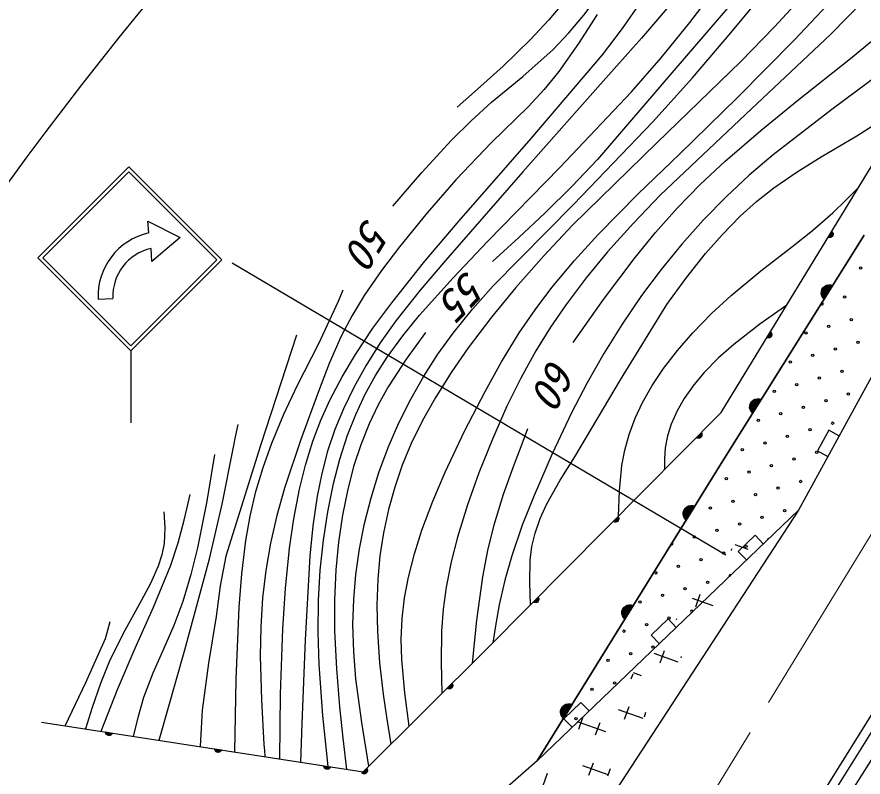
# Model space of a CAD drawing. Units: millimetres, scale not verified. Extents: x 40000 to 680000, y 20000 to 380000.
# Drawn here: x 70094 to 106099, y 269022 to 301354 of the extents above; entities that cross this region are included whole.
import ezdxf
from ezdxf.enums import TextEntityAlignment as Align

# ---------------------------------------------------------------- set-up
doc = ezdxf.new("R2010")
doc.units = ezdxf.units.MM
doc.header["$LTSCALE"] = 1000
doc.linetypes.add('CHAIN', pattern=[18.5, 12, -1.5, 3.5, -1.5])
for name, color, linetype, lineweight in [('M-BGD', 7, 'Continuous', 25), ('M-BMK', 2, 'CHAIN', 13), ('M-STR-STRC', 7, 'Continuous', 25)]:
    doc.layers.add(name, color=color, linetype=linetype, lineweight=lineweight)
doc.styles.add('ＭＳ 明朝', font='')
doc.styles.get('ＭＳ 明朝').set_extended_font_data('MS Mincho')

# ---------------------------------------------------------------- blocks, each defined once
blk = doc.blocks.new('BUHIN132')
at = {"color": 7, "linetype": 'Continuous', "lineweight": 25}
for p, q in [((-68, 328), (151, -300)), ((186, -269), (-21, 326)), ((29, 316), (218, -228)), ((249, -184), (82, 297)), ((137, 272), (276, -128)), ((290, -36), (205, 210))]:
    blk.add_line(p, q, dxfattribs=at)
blk.add_lwpolyline([(-115, 331), (-30, 331), (48, 315), (143, 276), (208, 217), (260, 148), (296, 45), (298, -41), (283, -127), (233, -217), (182, -279), (115, -331)], close=True, dxfattribs=at)
blk = doc.blocks.new('BUHIN133')
at = {"color": 7, "linetype": 'Continuous', "lineweight": 25}
for p, q in [((-70, 328), (152, -299)), ((188, -268), (-23, 326)), ((27, 316), (220, -227)), ((250, -182), (80, 298)), ((135, 273), (277, -126)), ((291, -34), (203, 211))]:
    blk.add_line(p, q, dxfattribs=at)
blk.add_lwpolyline([(-117, 330), (-32, 330), (46, 315), (141, 277), (207, 218), (259, 149), (295, 47), (298, -39), (284, -126), (234, -216), (184, -278), (117, -330)], close=True, dxfattribs=at)
blk = doc.blocks.new('BUHIN144')
at = {"color": 7, "linetype": 'Continuous', "lineweight": 25}
for p, q in [((-125, 14), (-87, -91)), ((-57, -117), (-119, 53)), ((-108, 77), (-34, -128)), ((-11, -136), (-95, 97)), ((-81, 114), (11, -140)), ((31, -140), (-66, 128))]:
    blk.add_line(p, q, dxfattribs=at)
blk.add_lwpolyline([(51, -141), (14, -142), (-19, -135), (-60, -119), (-88, -94), (-111, -65), (-126, -21), (-128, 16), (-122, 53), (-101, 92), (-80, 119), (-51, 141)], close=True, dxfattribs=at)
blk = doc.blocks.new('BUHIN145')
at = {"color": 7, "linetype": 'Continuous', "lineweight": 25}
for p, q in [((-118, 42), (-105, -69)), ((-83, -101), (-103, 80)), ((-87, 100), (-62, -117)), ((-42, -129), (-70, 116)), ((-53, 130), (-22, -138)), ((-2, -144), (-35, 139))]:
    blk.add_line(p, q, dxfattribs=at)
blk.add_lwpolyline([(17, -149), (-19, -141), (-50, -127), (-86, -102), (-107, -71), (-123, -37), (-128, 9), (-121, 45), (-106, 80), (-77, 113), (-50, 134), (-17, 149)], close=True, dxfattribs=at)
blk = doc.blocks.new('BUHIN146')
at = {"color": 7, "linetype": 'Continuous', "lineweight": 25}
for p, q in [((-118, 43), (-106, -68)), ((-84, -100), (-103, 80)), ((-86, 101), (-63, -116)), ((-43, -129), (-69, 116)), ((-52, 130), (-23, -138)), ((-3, -144), (-34, 140))]:
    blk.add_line(p, q, dxfattribs=at)
blk.add_lwpolyline([(16, -149), (-20, -141), (-51, -127), (-86, -101), (-108, -70), (-123, -37), (-128, 10), (-120, 46), (-106, 81), (-76, 113), (-49, 134), (-16, 149)], close=True, dxfattribs=at)
blk = doc.blocks.new('BUHIN147')
at = {"color": 7, "linetype": 'Continuous', "lineweight": 25}
for p, q in [((30, 129), (-131, -18)), ((-130, 8), (4, 130)), ((-129, -42), (53, 125)), ((74, 119), (-125, -63)), ((-118, -82), (92, 110)), ((-35, 120), (-117, 45))]:
    blk.add_line(p, q, dxfattribs=at)
blk.add_lwpolyline([(-111, -101), (-125, -68), (-132, -35), (-133, 10), (-121, 45), (-102, 77), (-68, 109), (-34, 124), (2, 133), (46, 129), (79, 119), (111, 101)], close=True, dxfattribs=at)
blk = doc.blocks.new('BUHIN159')
at = {"color": 7, "linetype": 'Continuous', "lineweight": 25}
blk.add_lwpolyline([(192, -462), (654, -270), (270, 654), (-192, 462)], dxfattribs=at)
blk = doc.blocks.new('BUHIN160')
at = {"color": 7, "linetype": 'Continuous', "lineweight": 25}
blk.add_lwpolyline([(44, -498), (542, -454), (454, 542), (-44, 498)], dxfattribs=at)

msp = doc.modelspace()

# ---------------------------------------------------------------- linework, layer by layer
at = {"layer": 'M-BGD'}
for p, q in [((112268, 296678), (103346, 280379)), ((100064, 284526), (106489, 295046)), ((106146, 292075), (100054, 282363)), ((100054, 282363), (106146, 292075)), ((100380, 261902), (115746, 286603)), ((102485, 264571), (116090, 286360)), ((116645, 285927), (101525, 261972)), ((90157, 274543), (100064, 284526)), ((100054, 282363), (92225, 269708)), ((92225, 269708), (100054, 282363)), ((103346, 280379), (92225, 269708)), ((103346, 280379), (92509, 263775)), ((100494, 278656), (100521, 278732)), ((101203, 278704), (100655, 278901)), ((99714, 276306), (98845, 276618)), ((98979, 276267), (99170, 276796)), ((98183, 275718), (98143, 275732)), ((84826, 269242), (90157, 274543)), ((97465, 273878), (97655, 274408)), ((98225, 273908), (97208, 274273)), ((98361, 274154), (98337, 274088)), ((96297, 273405), (96219, 273188)), ((96668, 273329), (96332, 273450)), ((96737, 271510), (95693, 271885)), ((95950, 271490), (96140, 272019)), ((93998, 271053), (94180, 271558)), ((96846, 271766), (96778, 271577)), ((71144, 271363), (84826, 269242)), ((95153, 270941), (93952, 271372)), ((94894, 271329), (94704, 270799)), ((92225, 269708), (87429, 265513)), ((95250, 269111), (94179, 269496)), ((94435, 269101), (94625, 269631)), ((95331, 269377), (95217, 269059)), ((92484, 268664), (92674, 269194))]:
    msp.add_line(p, q, dxfattribs=at)
for points in [[(114353, 324716), (113509, 322468), (112611, 320246), (111986, 318855), (111300, 317479), (110432, 315892), (109506, 314324), (108020, 311968), (106479, 309638), (105242, 307857), (103957, 306113), (102652, 304470), (101299, 302865), (98050, 299081), (94798, 295294), (93710, 294139), (92572, 293018), (91454, 291974), (90323, 290945)], [(86095, 293311), (87316, 294733), (88586, 296119), (89416, 296940), (90294, 297724), (91617, 298823), (92905, 299972), (93580, 300679), (94218, 301435), (94898, 302341), (95529, 303284), (96197, 304393), (96812, 305529), (97344, 306636), (97820, 307767), (98302, 309110), (98731, 310484), (98800, 310714), (98869, 310944)], [(96147, 307629), (95735, 306359), (95268, 305116), (94919, 304356), (94517, 303623), (94012, 302843), (93456, 302094), (92726, 301225), (91946, 300390), (90778, 299257), (89570, 298168), (89195, 297838), (88820, 297510)], [(85072, 269486), (84767, 271340), (84521, 273206), (84427, 274350), (84392, 275507), (84423, 276574), (84514, 277642), (84668, 278724), (84883, 279809), (85161, 280901), (85498, 281977), (85895, 283042), (86347, 284084), (86849, 285090), (87408, 286075), (88008, 287010), (88656, 287910), (89482, 288927), (90360, 289912), (93779, 293379), (97153, 296887), (98838, 298759), (100478, 300672), (103292, 304076)], [(83337, 269472), (83114, 271642), (82952, 273813), (82908, 275168), (82925, 276533), (83000, 277818), (83136, 279102), (83321, 280305), (83568, 281510), (83838, 282544), (84164, 283559), (84509, 284445), (84912, 285313), (85349, 286107), (85844, 286880), (86509, 287793), (87225, 288672), (88650, 290257), (90116, 291798), (93192, 294954), (96238, 298167), (97503, 299621), (98729, 301121), (100175, 303010)], [(98354, 302435), (96668, 300448), (94929, 298493), (91624, 294766), (88328, 290999), (87254, 289732), (86221, 288421), (85555, 287485), (84938, 286514), (84440, 285620), (83991, 284690), (83626, 283801), (83314, 282883), (83063, 281938), (82867, 280970), (82685, 279703), (82562, 278424), (82357, 274856), (82213, 271301), (82183, 270483), (82154, 269656)], [(103708, 302434), (102330, 300932), (100903, 299465), (97324, 295995), (93740, 292498), (92508, 291190), (91321, 289842), (90288, 288582), (89293, 287273), (88566, 286229), (87884, 285143), (87352, 284190), (86873, 283209), (86493, 282292), (86169, 281354), (85901, 280398), (85690, 279417), (85540, 278437), (85449, 277441), (85411, 276331), (85434, 275208), (85528, 273878), (85683, 272546), (85838, 271480), (86007, 270416)], [(81282, 269791), (81313, 272553), (81405, 275328), (81518, 277039), (81691, 278752), (81872, 280010), (82114, 281263), (82370, 282293), (82683, 283303), (83025, 284205), (83423, 285084), (83929, 286046), (84495, 286990), (85245, 288110), (86047, 289197), (87455, 290960), (88906, 292682), (91973, 296182), (95014, 299746), (95864, 300869), (96664, 302025)], [(86784, 271189), (86595, 272607), (86466, 274022), (86443, 274894), (86481, 275763), (86587, 276646), (86752, 277523), (87006, 278520), (87323, 279517), (87793, 280761), (88321, 281988), (89143, 283728), (90011, 285426), (90714, 286683), (91471, 287912), (92140, 288896), (92861, 289848), (93819, 290989), (94829, 292097), (96533, 293831), (98281, 295523), (100751, 297925), (103185, 300376), (104575, 301855)], [(106090, 302014), (104724, 300624), (101096, 297210), (97463, 293771), (96323, 292587), (95222, 291356), (94317, 290260), (93461, 289128), (92791, 288156), (92174, 287156), (91533, 285995), (90943, 284803), (90323, 283400), (89752, 281959), (89265, 280602), (88837, 279228), (88565, 278171), (88353, 277105), (88226, 276168), (88158, 275226), (88144, 273908), (88179, 272576)], [(94778, 301458), (93994, 300228), (93156, 299026), (92529, 298266), (91850, 297535), (90291, 296006), (88771, 294430), (87554, 293027), (86379, 291579), (85605, 290565), (84876, 289509), (84355, 288656), (83887, 287775), (83379, 286617), (82921, 285423), (82173, 283374), (81484, 281310), (81158, 280148), (80890, 278967), (80690, 277812), (80549, 276650), (80467, 275415), (80444, 274179), (80495, 272301), (80606, 270411), (80624, 270151), (80641, 269891)], [(109909, 301636), (109172, 300895), (108257, 300079), (107302, 299308), (104763, 297422), (102269, 295495), (101253, 294624), (100276, 293709), (99313, 292720), (98393, 291689), (97511, 290612), (96676, 289499), (95845, 288286), (95063, 287040), (94354, 285797), (93695, 284518), (92871, 282772), (92099, 280998), (91598, 279730), (91151, 278435), (90854, 277400), (90614, 276350), (90471, 275543), (90345, 274732)], [(93766, 287510), (95059, 289335), (96402, 291127), (97271, 292192), (98184, 293216), (99187, 294236), (100234, 295216), (101745, 296525), (103310, 297799), (105559, 299582), (107765, 301407)], [(91953, 276352), (91915, 277305), (91938, 278254), (92010, 278829), (92142, 279390), (92362, 280021), (92641, 280637), (93203, 281645), (93830, 282645), (95778, 285918), (97755, 289122), (98554, 290229), (99400, 291298), (100110, 292106), (100867, 292876), (101563, 293502), (102304, 294087), (103287, 294765), (104315, 295400), (105834, 296300), (107323, 297250)], [(95691, 280119), (95732, 281196), (95833, 282269), (95956, 282933), (96139, 283592), (96398, 284282), (96715, 284954), (97131, 285684), (97606, 286395), (98204, 287172), (98851, 287914), (99651, 288733), (100489, 289503), (101744, 290549), (103046, 291555), (103947, 292263), (104818, 293023), (105369, 293557), (105918, 294111)], [(79359, 270089), (79425, 273167), (79551, 276248), (79665, 277665), (79838, 279078), (80022, 280122), (80266, 281162), (80573, 282196), (80941, 283223), (81458, 284462), (82036, 285687), (82936, 287465), (83781, 289263), (83880, 289503), (83979, 289753)], [(102856, 289098), (101707, 288284), (100595, 287422), (99951, 286852), (99337, 286229), (98892, 285699), (98488, 285124), (98189, 284600), (97939, 284038), (97779, 283540), (97680, 283029), (97647, 282562), (97648, 282092)], [(81992, 287819), (80458, 283131), (78981, 278424), (78747, 277152), (78570, 275856), (78244, 273864), (77978, 271866), (77927, 271097), (77887, 270317)], [(87477, 287938), (86660, 286797), (85896, 285627), (85461, 284854), (85075, 284043), (84721, 283149), (84422, 282233), (84153, 281202), (83943, 280158), (83774, 279007), (83665, 277841), (83607, 276542), (83610, 275242), (83686, 273626), (83821, 272014), (83963, 270682), (84117, 269351)], [(76149, 270587), (77245, 274437), (78282, 278300), (78820, 280633), (79301, 282988), (79400, 283498), (79501, 284017)], [(89474, 273863), (89668, 275702), (89922, 277536), (90134, 278652), (90404, 279754), (90802, 281049), (91261, 282339), (91546, 283089), (91840, 283846)], [(78506, 282738), (78171, 280758), (77776, 278778), (77492, 277633), (77147, 276495), (76764, 275466), (76324, 274457), (75876, 273441), (75485, 272407), (75250, 271593), (75046, 270758)], [(73677, 270970), (74372, 272748), (75123, 274502), (75906, 276255), (76636, 278039), (76954, 278984), (77214, 279946), (77343, 280490), (77467, 281046)], [(76349, 280305), (76381, 279631), (76352, 278958), (76260, 278476), (76106, 277996), (75772, 277252), (75376, 276517), (74686, 275262), (74053, 273989), (73647, 272997), (73294, 271980), (73150, 271532), (73006, 271074)], [(72140, 271208), (73026, 273048), (73861, 274922), (73964, 275275), (74062, 275641)]]:
    msp.add_lwpolyline(points, dxfattribs=at)
for centre in [(105994, 290676), (105315, 289435), (105595, 288475), (104636, 288195), (103676, 287914), (105876, 287516), (103956, 286954), (104916, 287235), (102997, 286673), (105197, 286275), (104237, 285994), (103277, 285714), (102318, 285433), (105478, 285315), (103558, 284754), (104518, 285035), (102598, 284473), (101639, 284192), (104799, 284075), (103839, 283794), (102879, 283513), (100960, 282952), (101919, 283233), (104120, 282834), (102200, 282273), (103160, 282553), (101240, 281992), (100280, 281711), (103441, 281594), (102481, 281313), (101521, 281032), (99601, 280471), (100561, 280751), (101802, 280072), (102762, 280353), (100842, 279792), (99882, 279511), (98922, 279230), (101123, 278832), (99203, 278270), (100163, 278551), (98243, 277990), (97284, 277709), (99484, 277311), (98524, 277030), (97564, 276749), (96605, 276468), (97845, 275789), (96885, 275509), (95925, 275228), (97166, 274549), (95246, 273987), (96206, 274268), (95527, 273028), (94567, 272747), (93888, 271506)]:
    msp.add_circle(centre, 49.8, dxfattribs=at)
for centre, radius, start, end in [((208880, 192773), 172266, 119.1604, 146.42755), ((105034, 290395), 49.8, 318.5358, 337.2654), ((104355, 289154), 49.8, 193.3996, 102.4015), ((102082, 279113), 49.8, 96.0885, 171.5503), ((97963, 278949), 49.8, 217.5656, 78.9534), ((100444, 277591), 49.8, 46.4266, 221.2122), ((98805, 276070), 49.8, 359.399, 268.2398)]:
    msp.add_arc(centre, radius, start, end, dxfattribs=at)
at = {"layer": 'M-BMK'}
msp.add_line((82772, 240627), (107036, 280317), dxfattribs=at)
at = {"layer": 'M-STR-STRC'}
for p, q in [((70986, 291111), (74856, 294981)), ((74856, 294981), (78809, 291028)), ((74856, 294769), (71199, 291111)), ((78597, 291028), (74856, 294769)), ((75703, 292174), (75670, 292672)), ((75670, 292672), (77034, 291972)), ((77034, 291972), (75836, 290945)), ((75836, 290945), (75803, 291510)), ((74939, 287158), (70986, 291111)), ((71199, 291111), (74939, 287371)), ((78809, 291028), (74939, 287158)), ((74939, 287371), (78597, 291028)), ((100265, 278456), (79246, 290882)), ((73544, 289351), (74175, 289384)), ((74939, 287158), (74939, 284083))]:
    msp.add_line(p, q, dxfattribs=at)
for centre, radius, start, end in [((76330, 289457), 2788, 102.9984, 182.1909), ((76263, 289471), 2090, 102.7279, 182.395)]:
    msp.add_arc(centre, radius, start, end, dxfattribs=at)

# ---------------------------------------------------------------- block references
at = {"layer": 'M-BGD', "rotation": 128.71724}
for name, p in [('BUHIN144', (104693, 292106)), ('BUHIN132', (104623, 289647)), ('BUHIN144', (102086, 287837)), ('BUHIN132', (101577, 284791)), ('BUHIN159', (104833, 283096)), ('BUHIN145', (99111, 283566)), ('BUHIN133', (98749, 280254)), ('BUHIN145', (95574, 280001)), ('BUHIN160', (101493, 278601)), ('BUHIN145', (92170, 276571)), ('BUHIN133', (96139, 276035)), ('BUHIN160', (97786, 275044)), ('BUHIN146', (88508, 272903)), ('BUHIN133', (93530, 271817)), ('BUHIN160', (94079, 271487)), ('BUHIN147', (74013, 270918)), ('BUHIN147', (78653, 270199)), ('BUHIN147', (83293, 269480)), ('BUHIN146', (84875, 269290))]:
    msp.add_blockref(name, p, dxfattribs=at)

# ---------------------------------------------------------------- texts
at = {"layer": 'M-BGD', "style": 'ＭＳ 明朝', "oblique": 15}
for s, rotation, p in [('50', 238.8, (84625, 293080)), ('55', 225.9, (88978, 290914)), ('60', 242.1, (92476, 287110))]:
    msp.add_text(s, height=1320, rotation=rotation, dxfattribs=at).set_placement(p, align=Align.BOTTOM_LEFT)

doc.saveas('drawing.dxf')
